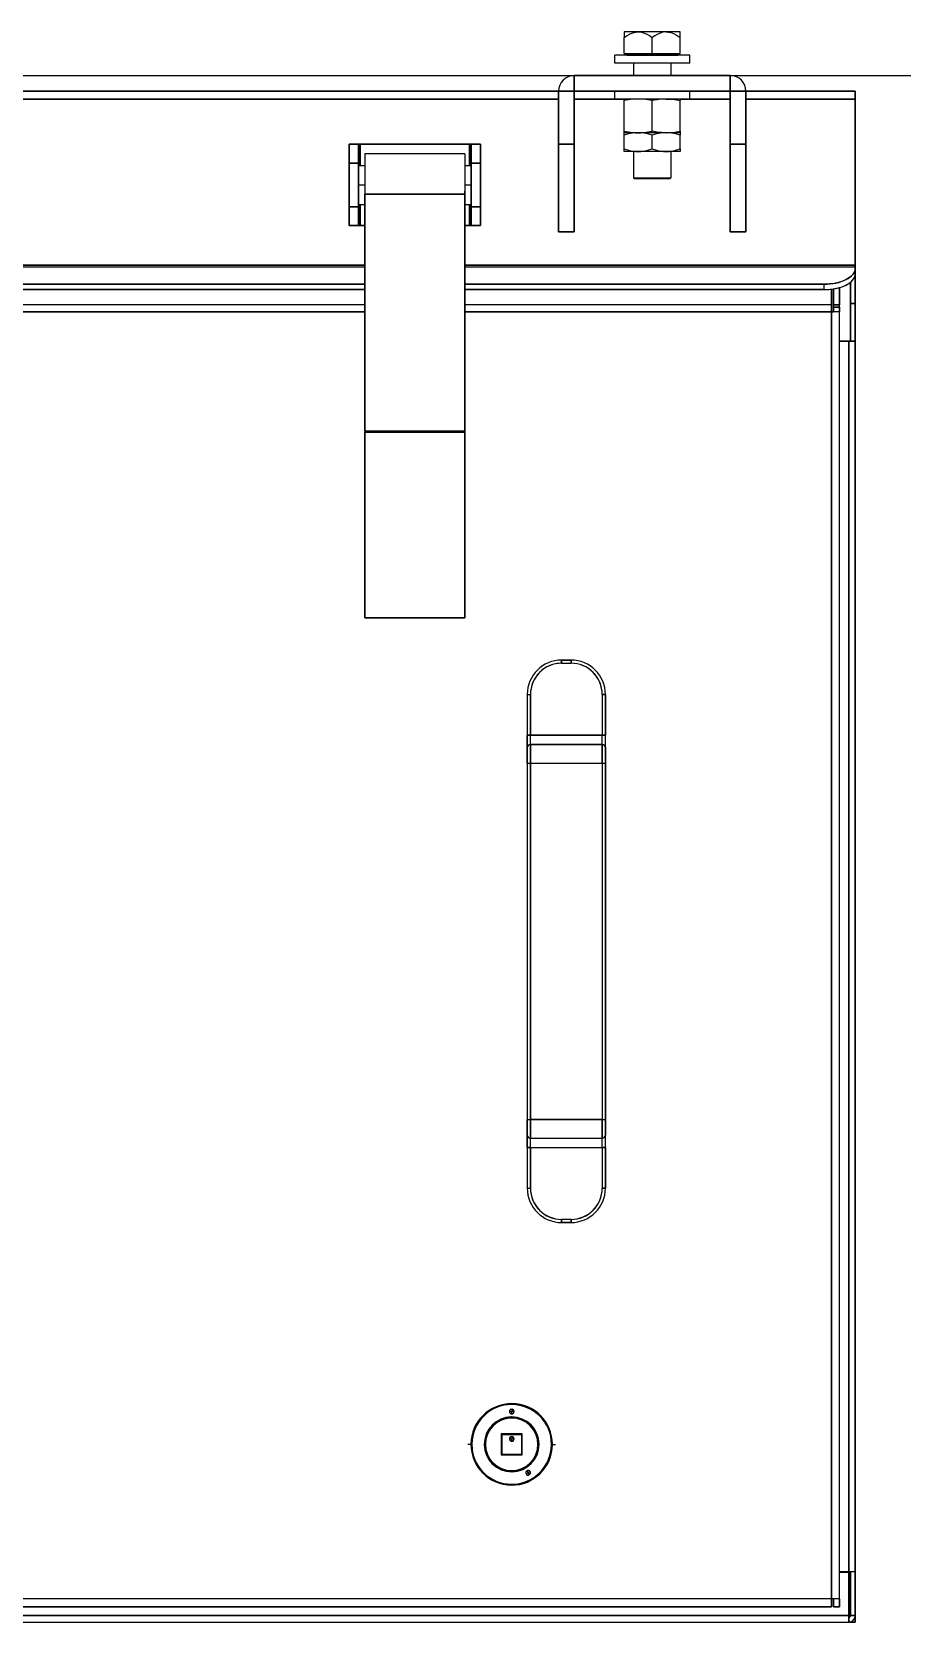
# Model space of a CAD drawing. Extents: x 39751 to 116307, y -36149 to -14965.
# Drawn here: x 52413 to 52692, y -20895 to -20386 of the extents above; entities that cross this region are included whole.
import ezdxf

# ---------------------------------------------------------------- set-up
doc = ezdxf.new("R2010")
doc.units = 0
doc.header["$LTSCALE"] = 1500
doc.layers.add('confine1', color=3, linetype='Continuous')

# ---------------------------------------------------------------- blocks, each defined once
blk = doc.blocks.new('A$C24CB74E6')
at = {"color": 7, "ltscale": 8.2401e-05}
for p, q in [((458.51, 509), (458.5, 508.99)), ((476.49, 509), (476.5, 508.99))]:
    blk.add_line(p, q, dxfattribs=at)
at = {"color": 7, "ltscale": 0.066499}
blk.add_line((471.81, 509), (458.51, 509), dxfattribs=at)
at = {"color": 7, "ltscale": 0.023404}
blk.add_line((476.49, 509), (471.81, 509), dxfattribs=at)
at = {"color": 7, "ltscale": 0.009184}
for p, q in [((458.5, 508.99), (458.5, 507.15)), ((476.5, 507.15), (476.5, 508.99))]:
    blk.add_line(p, q, dxfattribs=at)
at = {"color": 7, "ltscale": 0.025249}
for p, q in [((458.5, 502.1), (458.5, 507.15)), ((467.5, 502.1), (467.5, 507.15)), ((476.5, 502.1), (476.5, 507.15))]:
    blk.add_line(p, q, dxfattribs=at)
at = {"color": 7, "ltscale": 0.06}
for p, q in [((467.5, 501.5), (455.5, 501.5)), ((467.5, 499), (455.5, 499)), ((479.5, 501.5), (467.5, 501.5)), ((479.5, 499), (467.5, 499)), ((467.5, 487.5), (455.5, 487.5)), ((479.5, 487.5), (467.5, 487.5))]:
    blk.add_line(p, q, dxfattribs=at)
at = {"color": 7, "ltscale": 0.0125}
for p, q in [((455.5, 499), (455.5, 501.5)), ((479.5, 499), (479.5, 501.5)), ((455.5, 487.5), (455.5, 490)), ((479.5, 487.5), (479.5, 490))]:
    blk.add_line(p, q, dxfattribs=at)
at = {"color": 7, "ltscale": 0.045}
for p, q in [((458.5, 502.1), (467.5, 502.1)), ((467.5, 502.1), (476.5, 502.1)), ((472, 476.7), (463, 476.7)), ((472, 470.7), (463, 470.7))]:
    blk.add_line(p, q, dxfattribs=at)
at = {"color": 7, "ltscale": 0.004245}
for p, q in [((459.37, 501.5), (458.76, 502.1)), ((475.63, 501.5), (476.24, 502.1))]:
    blk.add_line(p, q, dxfattribs=at)
at = {"color": 7, "ltscale": 0.021172}
blk.add_line((459.37, 501.5), (463.6, 501.5), dxfattribs=at)
at = {"color": 7, "ltscale": 0.02}
for p, q in [((461.5, 499), (461.5, 495)), ((473.5, 499), (473.5, 495)), ((427.5, 279.92), (427.5, 283.92)), ((427.5, 283.92), (427.5, 279.92)), ((452.5, 279.92), (452.5, 283.92)), ((452.5, 279.92), (452.5, 283.92)), ((427.5, 278.92), (427.5, 274.92)), ((452.5, 278.92), (452.5, 274.92)), ((452.5, 160.92), (452.5, 156.92)), ((427.5, 151.92), (427.5, 155.92)), ((427.5, 155.92), (427.5, 151.92)), ((452.5, 151.92), (452.5, 155.92)), ((452.5, 151.92), (452.5, 155.92))]:
    blk.add_line(p, q, dxfattribs=at)
at = {"color": 7, "ltscale": 0.060176}
blk.add_line((463.6, 501.5), (475.63, 501.5), dxfattribs=at)
at = {"color": 7, "ltscale": 0.025}
for p, q in [((442.5, 495), (442.5, 490)), ((442.5, 490), (442.5, 495)), ((492.5, 495), (492.5, 490)), ((492.5, 490), (492.5, 495)), ((437.5, 490), (442.5, 490)), ((442.5, 490), (437.5, 490)), ((497.5, 490), (492.5, 490)), ((492.5, 490), (497.5, 490)), ((437.5, 473), (442.5, 473)), ((442.5, 473), (437.5, 473)), ((497.5, 473), (492.5, 473)), ((492.5, 473), (497.5, 473)), ((437.5, 445), (442.5, 445)), ((442.5, 445), (437.5, 445)), ((492.5, 445), (497.5, 445)), ((497.5, 445), (492.5, 445)), ((452.5, 278.92), (452.5, 283.92)), ((427.5, 279.92), (427.5, 274.92)), ((427.5, 274.92), (427.5, 279.92)), ((452.5, 279.92), (452.5, 274.92)), ((452.5, 274.92), (452.5, 279.92)), ((427.5, 160.92), (427.5, 155.92)), ((427.5, 155.92), (427.5, 160.92)), ((452.5, 160.92), (452.5, 155.92)), ((452.5, 155.92), (452.5, 160.92)), ((452.5, 151.92), (452.5, 156.92))]:
    blk.add_line(p, q, dxfattribs=at)
at = {"color": 7, "ltscale": 0.25}
for p, q in [((442.5, 495), (492.5, 495)), ((492.5, 495), (442.5, 495)), ((492.5, 490), (442.5, 490)), ((442.5, 490), (492.5, 490))]:
    blk.add_line(p, q, dxfattribs=at)
at = {"color": 7, "ltscale": 0.095}
for p, q in [((461.5, 495), (442.5, 495)), ((461.5, 495), (442.5, 495)), ((442.5, 495), (461.5, 495)), ((492.5, 495), (473.5, 495)), ((492.5, 495), (473.5, 495)), ((473.5, 495), (492.5, 495))]:
    blk.add_line(p, q, dxfattribs=at)
at = {"color": 7, "ltscale": 0.07}
for p, q in [((460.5, 495), (474.5, 495)), ((370.5, 467), (370.5, 453)), ((370.5, 453), (370.5, 467)), ((373.5, 453), (373.5, 467)), ((373.5, 467), (373.5, 453)), ((409.5, 453), (409.5, 467)), ((409.5, 467), (409.5, 453)), ((412.5, 467), (412.5, 453)), ((412.5, 453), (412.5, 467)), ((531, 16.1), (531, 2.1)), ((531, 2.1), (531, 16.1)), ((532.5, 16.1), (532.5, 2.1)), ((532.5, 2.1), (532.5, 16.1))]:
    blk.add_line(p, q, dxfattribs=at)
at = {"color": 7, "ltscale": 0.005}
for p, q in [((461.5, 495), (460.5, 495)), ((461.5, 495), (460.5, 495)), ((461.5, 495), (460.5, 495)), ((474.5, 495), (473.5, 495)), ((474.5, 495), (473.5, 495)), ((474.5, 495), (473.5, 495)), ((438.5, 306.92), (438.5, 307.92)), ((438.5, 307.92), (438.5, 306.92)), ((441.5, 307.92), (441.5, 306.92)), ((441.5, 306.92), (441.5, 307.92)), ((427.5, 296.92), (428.5, 296.92)), ((427.5, 296.92), (428.5, 296.92)), ((451.5, 296.92), (452.5, 296.92)), ((452.5, 296.92), (451.5, 296.92)), ((427.5, 283.92), (428.5, 283.92)), ((428.5, 283.92), (427.5, 283.92)), ((452.5, 283.92), (451.5, 283.92)), ((451.5, 283.92), (452.5, 283.92)), ((427.5, 274.92), (428.5, 274.92)), ((427.5, 274.92), (428.5, 274.92)), ((451.5, 274.92), (452.5, 274.92)), ((451.5, 274.92), (452.5, 274.92)), ((427.5, 160.92), (428.5, 160.92)), ((427.5, 160.92), (428.5, 160.92)), ((451.5, 160.92), (452.5, 160.92)), ((451.5, 160.92), (452.5, 160.92)), ((428.5, 151.92), (427.5, 151.92)), ((427.5, 151.92), (428.5, 151.92)), ((451.5, 151.92), (452.5, 151.92)), ((452.5, 151.92), (451.5, 151.92)), ((427.5, 138.92), (428.5, 138.92)), ((427.5, 138.92), (428.5, 138.92)), ((452.5, 138.92), (451.5, 138.92)), ((451.5, 138.92), (452.5, 138.92)), ((438.5, 127.92), (438.5, 128.92)), ((438.5, 128.92), (438.5, 127.92)), ((441.5, 128.92), (441.5, 127.92)), ((441.5, 127.92), (441.5, 128.92))]:
    blk.add_line(p, q, dxfattribs=at)
at = {"color": 7}
for p, q in [((127.5, 490), (437.5, 490)), ((437.5, 490), (127.5, 490)), ((437.5, 490), (127.5, 490)), ((437.5, 487.4), (127.5, 487.4)), ((127.5, 487.4), (437.5, 487.4)), ((532.5, 487.4), (532.5, 0)), ((532.5, 0), (532.5, 487.4)), ((532.5, 485.9), (532.5, 12.1)), ((375.5, 434.35), (189.5, 434.35)), ((189.5, 434.35), (375.5, 434.35)), ((189.5, 433.83), (375.5, 433.83)), ((189.5, 433.83), (375.5, 433.83)), ((532.5, 434.35), (407.5, 434.35)), ((407.5, 434.35), (532.5, 434.35)), ((407.5, 433.83), (532.5, 433.83)), ((407.5, 433.83), (532.5, 433.83)), ((189.5, 428.23), (375.5, 428.23)), ((375.5, 428.23), (189.5, 428.23)), ((407.5, 428.23), (522.5, 428.23)), ((522.5, 428.23), (407.5, 428.23)), ((375.5, 426.49), (189.5, 426.49)), ((189.5, 426.49), (375.5, 426.49)), ((522.5, 426.49), (407.5, 426.49)), ((407.5, 426.49), (522.5, 426.49)), ((375.5, 421.67), (189.5, 421.67)), ((375.5, 421.67), (189.5, 421.67)), ((189.5, 419.42), (375.5, 419.42)), ((375.5, 419.42), (189.5, 419.42)), ((524.9, 421.67), (407.5, 421.67)), ((524.9, 421.67), (407.5, 421.67)), ((407.5, 419.42), (524.9, 419.42)), ((524.9, 419.42), (407.5, 419.42)), ((524.9, 419.42), (524.9, 7.52)), ((524.9, 7.52), (524.9, 419.42)), ((527.5, 4.92), (527.5, 420.92)), ((527.5, 7.52), (527.5, 419.42)), ((527.5, 7.52), (527.5, 419.42)), ((530.4, 410), (530.4, 16.1)), ((530.4, 16.1), (530.4, 410)), ((532.5, 16.1), (532.5, 410)), ((532.5, 16.1), (532.5, 410)), ((427.5, 274.92), (427.5, 160.92)), ((427.5, 274.92), (427.5, 160.92)), ((428.5, 160.92), (428.5, 274.92)), ((428.5, 274.92), (428.5, 160.92)), ((451.5, 274.92), (451.5, 160.92)), ((451.5, 274.92), (451.5, 160.92)), ((452.5, 274.92), (452.5, 160.92)), ((452.5, 160.92), (452.5, 274.92)), ((452.5, 160.92), (452.5, 274.92)), ((524.9, 7.52), (40.1, 7.52)), ((524.9, 7.52), (40.1, 7.52)), ((34.6, 2.1), (530.4, 2.1)), ((530.4, 2.1), (34.6, 2.1)), ((34.6, 0), (530.4, 0)), ((34.6, 0), (530.4, 0)), ((40.1, 4.92), (524.9, 4.92)), ((524.9, 4.92), (40.1, 4.92))]:
    blk.add_line(p, q, dxfattribs=at)
at = {"color": 7, "ltscale": 0.085}
for p, q in [((437.5, 490), (437.5, 473)), ((437.5, 473), (437.5, 490)), ((442.5, 473), (442.5, 490)), ((442.5, 490), (442.5, 473)), ((492.5, 473), (492.5, 490)), ((492.5, 490), (492.5, 473)), ((497.5, 490), (497.5, 473)), ((497.5, 473), (497.5, 490))]:
    blk.add_line(p, q, dxfattribs=at)
at = {"color": 7, "ltscale": 0.225}
for p, q in [((442.5, 445), (442.5, 490)), ((497.5, 445), (497.5, 490))]:
    blk.add_line(p, q, dxfattribs=at)
at = {"color": 7, "ltscale": 0.175}
for p, q in [((497.5, 490), (532.5, 490)), ((532.5, 490), (497.5, 490)), ((532.5, 490), (497.5, 490)), ((532.5, 487.4), (497.5, 487.4)), ((497.5, 487.4), (532.5, 487.4)), ((409, 473), (374, 473)), ((374, 473), (409, 473)), ((409, 473), (374, 473))]:
    blk.add_line(p, q, dxfattribs=at)
at = {"color": 7, "ltscale": 0.013}
for p, q in [((532.5, 487.4), (532.5, 490)), ((532.5, 487.4), (532.5, 490)), ((532.5, 490), (532.5, 487.4)), ((407.5, 413.85), (407.5, 416.45)), ((524.9, 7.52), (524.9, 4.92)), ((524.9, 4.92), (524.9, 7.52)), ((525.5, 4.92), (525.5, 7.52)), ((525.5, 7.52), (525.5, 4.92)), ((527.5, 7.52), (527.5, 4.92)), ((527.5, 4.92), (527.5, 7.52))]:
    blk.add_line(p, q, dxfattribs=at)
at = {"color": 7, "ltscale": 0.01}
for p, q in [((532.5, 488), (532.5, 490)), ((373.5, 466.25), (375.5, 466.25)), ((407.5, 466.25), (409.5, 466.25)), ((373.5, 460), (375.5, 460)), ((373.5, 460), (375.5, 460)), ((407.5, 460), (409.5, 460)), ((407.5, 460), (409.5, 460)), ((373.5, 453.75), (375.5, 453.75)), ((407.5, 453.75), (409.5, 453.75)), ((525.5, 421.67), (527.5, 421.67)), ((527.5, 421.67), (525.5, 421.67)), ((525.5, 420.92), (527.5, 420.92)), ((527.5, 420.92), (525.5, 420.92)), ((525.5, 420.92), (527.5, 420.92)), ((525.5, 420.92), (527.5, 420.92)), ((527.5, 419.42), (525.5, 419.42)), ((407.5, 414.45), (407.5, 416.45)), ((407.5, 414.45), (407.5, 416.45)), ((407.5, 416.45), (407.5, 414.45)), ((524.9, 4.92), (524.9, 6.92)), ((524.9, 4.92), (524.9, 6.92)), ((527.5, 4.92), (525.5, 4.92)), ((525.5, 4.92), (527.5, 4.92))]:
    blk.add_line(p, q, dxfattribs=at)
at = {"color": 7, "ltscale": 0.08}
for p, q in [((458.5, 487.4), (442.5, 487.4)), ((442.5, 487.4), (458.5, 487.4)), ((492.5, 487.4), (476.5, 487.4)), ((476.5, 487.4), (492.5, 487.4))]:
    blk.add_line(p, q, dxfattribs=at)
at = {"color": 7, "ltscale": 0.002534}
for p, q in [((458.5, 486.99), (458.5, 487.5)), ((476.5, 487.5), (476.5, 486.99)), ((458.5, 476.7), (458.5, 477.21)), ((476.5, 477.21), (476.5, 476.7))]:
    blk.add_line(p, q, dxfattribs=at)
at = {"color": 7, "ltscale": 0.048933}
for p, q in [((458.5, 477.21), (458.5, 486.99)), ((467.5, 477.21), (467.5, 486.99)), ((476.5, 477.21), (476.5, 486.99))]:
    blk.add_line(p, q, dxfattribs=at)
at = {"color": 7, "ltscale": 0.000869}
blk.add_line((471.82, 487.5), (471.99, 487.5), dxfattribs=at)
at = {"color": 7, "ltscale": 0.003}
for p, q in [((532.5, 487.4), (532.5, 488)), ((532.5, 488), (532.5, 487.4)), ((407.5, 413.85), (407.5, 414.45)), ((407.5, 413.85), (407.5, 414.45)), ((524.9, 7.52), (524.9, 6.92)), ((530.4, 1.5), (530.4, 2.1)), ((530.4, 1.5), (530.4, 2.1)), ((530.4, 1.5), (530.4, 2.1))]:
    blk.add_line(p, q, dxfattribs=at)
at = {"color": 7, "ltscale": 0.265268}
for p, q in [((532.5, 434.35), (532.5, 487.4)), ((532.5, 487.4), (532.5, 434.35)), ((532.5, 434.35), (532.5, 487.4))]:
    blk.add_line(p, q, dxfattribs=at)
at = {"color": 7, "ltscale": 0.319499}
blk.add_line((532.5, 485.9), (532.5, 422), dxfattribs=at)
at = {"color": 7, "ltscale": 0.260365}
blk.add_line((532.5, 433.83), (532.5, 485.9), dxfattribs=at)
at = {"color": 7, "ltscale": 0.0225}
for p, q in [((463, 476.7), (458.5, 476.7)), ((476.5, 476.7), (472, 476.7)), ((476.5, 476.7), (472, 476.7)), ((476.5, 470.7), (472, 470.7))]:
    blk.add_line(p, q, dxfattribs=at)
at = {"color": 7, "ltscale": 0.005508}
for p, q in [((459.6, 476.7), (458.5, 476.7)), ((459.6, 470.7), (458.5, 470.7))]:
    blk.add_line(p, q, dxfattribs=at)
at = {"color": 7, "ltscale": 0.003624}
for p, q in [((458.5, 475.98), (458.5, 476.7)), ((458.5, 470.7), (458.5, 471.42))]:
    blk.add_line(p, q, dxfattribs=at)
at = {"color": 7, "ltscale": 0.000395203}
for p, q in [((458.5, 475.98), (458.5, 475.9)), ((458.5, 471.42), (458.5, 471.5))]:
    blk.add_line(p, q, dxfattribs=at)
at = {"color": 7, "ltscale": 0.021961}
for p, q in [((458.5, 471.5), (458.5, 475.9)), ((467.5, 471.5), (467.5, 475.9)), ((476.5, 471.5), (476.5, 475.9))]:
    blk.add_line(p, q, dxfattribs=at)
at = {"color": 7, "ltscale": 0.016992}
for p, q in [((463, 476.7), (459.6, 476.7)), ((463, 470.7), (459.6, 470.7))]:
    blk.add_line(p, q, dxfattribs=at)
at = {"color": 7, "ltscale": 0.044072}
blk.add_line((471.81, 476.7), (463, 476.7), dxfattribs=at)
at = {"color": 7, "ltscale": 0.000927734}
blk.add_line((472, 476.7), (471.81, 476.7), dxfattribs=at)
at = {"color": 7, "ltscale": 0.000917816}
blk.add_line((471.82, 476.7), (472, 476.7), dxfattribs=at)
at = {"color": 7, "ltscale": 0.004019}
for p, q in [((476.5, 476.7), (476.5, 475.9)), ((476.5, 471.5), (476.5, 470.7))]:
    blk.add_line(p, q, dxfattribs=at)
at = {"color": 7, "ltscale": 0.0175}
for p, q in [((370.5, 473), (374, 473)), ((412.5, 473), (409, 473)), ((527.5, 410), (531, 410))]:
    blk.add_line(p, q, dxfattribs=at)
at = {"color": 7, "ltscale": 0.03}
for p, q in [((370.5, 473), (370.5, 467)), ((370.5, 467), (370.5, 473)), ((373.5, 467), (373.5, 473)), ((373.5, 473), (373.5, 467)), ((409.5, 473), (409.5, 467)), ((409.5, 467), (409.5, 473)), ((412.5, 473), (412.5, 467)), ((412.5, 467), (412.5, 473)), ((370.5, 453), (370.5, 447)), ((370.5, 447), (370.5, 453)), ((373.5, 447), (373.5, 453)), ((373.5, 453), (373.5, 447)), ((409.5, 447), (409.5, 453)), ((409.5, 453), (409.5, 447)), ((412.5, 453), (412.5, 447)), ((412.5, 447), (412.5, 453)), ((428.5, 274.92), (428.5, 280.92)), ((428.5, 280.92), (428.5, 274.92)), ((451.5, 274.92), (451.5, 280.92)), ((451.5, 280.92), (451.5, 274.92)), ((428.5, 154.92), (428.5, 160.92)), ((428.5, 160.92), (428.5, 154.92)), ((451.5, 154.92), (451.5, 160.92)), ((451.5, 160.92), (451.5, 154.92))]:
    blk.add_line(p, q, dxfattribs=at)
at = {"color": 7, "ltscale": 0.015}
for p, q in [((373.5, 473), (370.5, 473)), ((373.5, 473), (370.5, 473)), ((370.5, 473), (373.5, 473)), ((412.5, 473), (409.5, 473)), ((412.5, 473), (409.5, 473)), ((409.5, 473), (412.5, 473)), ((373.5, 467), (370.5, 467)), ((370.5, 467), (373.5, 467)), ((409.5, 467), (412.5, 467)), ((412.5, 467), (409.5, 467)), ((373.5, 453), (370.5, 453)), ((370.5, 453), (373.5, 453)), ((409.5, 453), (412.5, 453)), ((412.5, 453), (409.5, 453)), ((373.5, 447), (370.5, 447)), ((370.5, 447), (373.5, 447)), ((409.5, 447), (412.5, 447)), ((412.5, 447), (409.5, 447)), ((438.5, 307.92), (441.5, 307.92)), ((441.5, 307.92), (438.5, 307.92)), ((441.5, 307.92), (438.5, 307.92)), ((438.5, 306.92), (441.5, 306.92)), ((438.5, 306.92), (441.5, 306.92)), ((451.5, 274.92), (451.5, 277.92)), ((451.5, 277.92), (451.5, 274.92)), ((428.5, 151.92), (428.5, 154.92)), ((428.5, 151.92), (428.5, 154.92)), ((451.5, 151.92), (451.5, 154.92)), ((451.5, 151.92), (451.5, 154.92)), ((441.5, 128.92), (438.5, 128.92)), ((441.5, 128.92), (438.5, 128.92)), ((441.5, 127.92), (438.5, 127.92)), ((438.5, 127.92), (441.5, 127.92))]:
    blk.add_line(p, q, dxfattribs=at)
at = {"color": 7, "ltscale": 0.03375}
for p, q in [((373.5, 473), (373.5, 466.25)), ((374, 466.25), (374, 473)), ((374, 473), (374, 466.25)), ((409, 473), (409, 466.25)), ((409, 466.25), (409, 473))]:
    blk.add_line(p, q, dxfattribs=at)
at = {"color": 7, "ltscale": 0.0025}
for p, q in [((373.5, 473), (374, 473)), ((374, 473), (373.5, 473)), ((409.5, 473), (409, 473)), ((409.5, 473), (409, 473)), ((373.5, 447), (374, 447)), ((373.5, 447), (374, 447)), ((409.5, 447), (409, 447)), ((409, 447), (409.5, 447))]:
    blk.add_line(p, q, dxfattribs=at)
at = {"color": 7, "ltscale": 0.064619}
for p, q in [((375.5, 470), (375.5, 457.08)), ((375.5, 470), (375.5, 457.08)), ((407.5, 470), (407.5, 457.08)), ((407.5, 470), (407.5, 457.08))]:
    blk.add_line(p, q, dxfattribs=at)
at = {"color": 7, "ltscale": 0.16}
for p, q in [((407.5, 470), (375.5, 470)), ((407.5, 457.08), (375.5, 457.08)), ((375.5, 457.08), (407.5, 457.08)), ((407.5, 381.14), (375.5, 381.14)), ((407.5, 381.14), (375.5, 381.14)), ((407.5, 380.85), (375.5, 380.85)), ((375.5, 380.85), (407.5, 380.85)), ((375.5, 321.45), (407.5, 321.45)), ((407.5, 321.45), (375.5, 321.45))]:
    blk.add_line(p, q, dxfattribs=at)
at = {"color": 7, "ltscale": 0.13}
blk.add_line((412.5, 447), (412.5, 473), dxfattribs=at)
at = {"color": 7, "ltscale": 0.14}
for p, q in [((437.5, 473), (437.5, 445)), ((437.5, 445), (437.5, 473)), ((442.5, 445), (442.5, 473)), ((442.5, 473), (442.5, 445)), ((492.5, 445), (492.5, 473)), ((492.5, 473), (492.5, 445)), ((497.5, 445), (497.5, 473)), ((497.5, 473), (497.5, 445))]:
    blk.add_line(p, q, dxfattribs=at)
at = {"color": 7, "ltscale": 0.041925}
for p, q in [((461.5, 470.7), (461.5, 462.32)), ((473.5, 470.7), (473.5, 462.32))]:
    blk.add_line(p, q, dxfattribs=at)
at = {"color": 7, "ltscale": 0.003973}
blk.add_line((373.5, 466.5), (373.5, 465.7), dxfattribs=at)
at = {"color": 7, "ltscale": 0.061021}
for p, q in [((373.5, 453.5), (373.5, 465.7)), ((412.5, 453.5), (412.5, 465.7))]:
    blk.add_line(p, q, dxfattribs=at)
at = {"color": 7, "ltscale": 0.045233}
blk.add_line((407.5, 467), (407.5, 457.95), dxfattribs=at)
at = {"color": 7, "ltscale": 0.045232}
blk.add_line((407.5, 467), (407.5, 457.95), dxfattribs=at)
at = {"color": 7, "ltscale": 0.061017}
blk.add_line((412.5, 454.3), (412.5, 466.5), dxfattribs=at)
at = {"color": 7, "ltscale": 0.015615}
blk.add_line((461.5, 462.32), (464.62, 462.32), dxfattribs=at)
at = {"color": 7, "ltscale": 0.00152}
for p, q in [((461.71, 462.1), (461.5, 462.32)), ((473.29, 462.1), (473.5, 462.32))]:
    blk.add_line(p, q, dxfattribs=at)
at = {"color": 7, "ltscale": 0.015059}
blk.add_line((461.71, 462.1), (464.73, 462.1), dxfattribs=at)
at = {"color": 7, "ltscale": 0.044385}
blk.add_line((464.62, 462.32), (473.5, 462.32), dxfattribs=at)
at = {"color": 7, "ltscale": 0.042793}
blk.add_line((464.73, 462.1), (473.29, 462.1), dxfattribs=at)
at = {"color": 7, "ltscale": 0.033749}
for p, q in [((373.5, 453.75), (373.5, 447)), ((374, 447), (374, 453.75)), ((374, 453.75), (374, 447)), ((409, 453.75), (409, 447)), ((409, 447), (409, 453.75))]:
    blk.add_line(p, q, dxfattribs=at)
at = {"color": 7, "ltscale": 0.379663}
for p, q in [((375.5, 457.08), (375.5, 381.14)), ((375.5, 381.14), (375.5, 457.08)), ((407.5, 457.08), (407.5, 381.14)), ((407.5, 381.14), (407.5, 457.08))]:
    blk.add_line(p, q, dxfattribs=at)
at = {"color": 7, "ltscale": 0.379664}
blk.add_line((407.5, 382.02), (407.5, 457.95), dxfattribs=at)
at = {"color": 7, "ltscale": 0.004386}
blk.add_line((407.5, 457.08), (407.5, 457.95), dxfattribs=at)
at = {"color": 7, "ltscale": 0.0075}
for p, q in [((375.5, 447), (374, 447)), ((374, 447), (375.5, 447)), ((409, 447), (407.5, 447)), ((407.5, 447), (409, 447)), ((531, 422), (532.5, 422)), ((532.5, 422), (531, 422)), ((531, 410), (532.5, 410)), ((532.5, 410), (531, 410)), ((530.4, 0), (530.4, 1.5)), ((531, 2.1), (532.5, 2.1)), ((532.5, 2.1), (531, 2.1))]:
    blk.add_line(p, q, dxfattribs=at)
at = {"color": 7, "ltscale": 0.002598}
for p, q in [((532.5, 433.83), (532.5, 434.35)), ((532.5, 433.83), (532.5, 434.35)), ((524.9, 419.94), (524.9, 419.42))]:
    blk.add_line(p, q, dxfattribs=at)
at = {"color": 7, "ltscale": 0.011259}
blk.add_line((532.5, 432.09), (532.5, 434.35), dxfattribs=at)
at = {"color": 7, "ltscale": 0.008661}
for p, q in [((532.5, 432.09), (532.5, 433.83)), ((532.5, 433.23), (532.5, 431.49))]:
    blk.add_line(p, q, dxfattribs=at)
at = {"color": 7, "ltscale": 0.003002}
for p, q in [((532.5, 433.23), (532.5, 433.83)), ((532.5, 433.83), (532.5, 433.23))]:
    blk.add_line(p, q, dxfattribs=at)
at = {"color": 7, "ltscale": 0.00866}
for p, q in [((532.5, 431.49), (532.5, 433.23)), ((532.5, 433.23), (532.5, 431.49)), ((522.5, 428.23), (522.5, 426.49)), ((522.5, 428.23), (522.5, 426.49)), ((524.9, 419.94), (524.9, 421.67))]:
    blk.add_line(p, q, dxfattribs=at)
at = {"color": 7, "ltscale": 0.034302}
blk.add_line((531, 428.86), (531, 422), dxfattribs=at)
at = {"color": 7, "ltscale": 0.034296}
blk.add_line((531, 422), (531, 428.86), dxfattribs=at)
at = {"color": 7, "ltscale": 0.003001}
blk.add_line((532.5, 431.49), (532.5, 432.09), dxfattribs=at)
at = {"color": 7, "ltscale": 0.047472}
blk.add_line((532.5, 422), (532.5, 431.49), dxfattribs=at)
at = {"color": 7, "ltscale": 0.024841}
blk.add_line((524.9, 426.64), (524.9, 421.67), dxfattribs=at)
at = {"color": 7, "ltscale": 0.033496}
blk.add_line((524.9, 419.94), (524.9, 426.64), dxfattribs=at)
at = {"color": 7, "ltscale": 0.024836}
blk.add_line((524.9, 421.67), (524.9, 426.64), dxfattribs=at)
at = {"color": 7, "ltscale": 0.025295}
for p, q in [((525.5, 426.72), (525.5, 421.67)), ((525.5, 421.67), (525.5, 426.72))]:
    blk.add_line(p, q, dxfattribs=at)
at = {"color": 7, "ltscale": 0.027494}
blk.add_line((527.5, 421.67), (527.5, 427.16), dxfattribs=at)
at = {"color": 7, "ltscale": 0.027493}
blk.add_line((527.5, 427.16), (527.5, 421.67), dxfattribs=at)
at = {"color": 7, "ltscale": 0.031209}
blk.add_line((527.5, 420.92), (527.5, 427.16), dxfattribs=at)
at = {"color": 7, "ltscale": 0.011258}
for p, q in [((524.9, 419.42), (524.9, 421.67)), ((524.9, 421.67), (524.9, 419.42))]:
    blk.add_line(p, q, dxfattribs=at)
at = {"color": 7, "ltscale": 0.002998}
for p, q in [((524.9, 419.42), (525.5, 419.42)), ((525.5, 419.42), (524.9, 419.42)), ((525.5, 419.42), (524.9, 419.42)), ((530.4, 12.1), (531, 12.1)), ((530.4, 12.1), (531, 12.1))]:
    blk.add_line(p, q, dxfattribs=at)
at = {"color": 7, "ltscale": 0.012998}
for p, q in [((527.5, 419.42), (524.9, 419.42)), ((527.5, 419.42), (524.9, 419.42)), ((527.5, 7.52), (524.9, 7.52)), ((527.5, 7.52), (524.9, 7.52))]:
    blk.add_line(p, q, dxfattribs=at)
at = {"color": 7, "ltscale": 0.003715}
for p, q in [((525.5, 420.92), (525.5, 421.67)), ((525.5, 420.92), (525.5, 421.67)), ((527.5, 420.92), (527.5, 421.67)), ((527.5, 420.92), (527.5, 421.67))]:
    blk.add_line(p, q, dxfattribs=at)
at = {"color": 7, "ltscale": 0.007506}
for p, q in [((525.5, 419.42), (525.5, 420.92)), ((525.5, 420.92), (525.5, 419.42)), ((527.5, 419.42), (527.5, 420.92)), ((527.5, 420.92), (527.5, 419.42))]:
    blk.add_line(p, q, dxfattribs=at)
at = {"color": 7, "ltscale": 0.060001}
for p, q in [((531, 422), (531, 410)), ((531, 410), (531, 422)), ((532.5, 422), (532.5, 410)), ((532.5, 410), (532.5, 422)), ((532.5, 410), (532.5, 422)), ((532.5, 410), (532.5, 422)), ((532.5, 422), (532.5, 410))]:
    blk.add_line(p, q, dxfattribs=at)
at = {"color": 7, "ltscale": 0.047}
for p, q in [((407.5, 404.45), (407.5, 413.85)), ((407.5, 404.45), (407.5, 413.85)), ((407.5, 413.85), (407.5, 404.45))]:
    blk.add_line(p, q, dxfattribs=at)
at = {"color": 7, "ltscale": 0.014502}
for p, q in [((530.4, 410), (527.5, 410)), ((527.5, 410), (530.4, 410)), ((527.5, 16.1), (530.4, 16.1)), ((530.4, 16.1), (527.5, 16.1)), ((527.5, 16), (530.4, 16)), ((530.4, 16), (527.5, 16)), ((530.4, 16), (527.5, 16))]:
    blk.add_line(p, q, dxfattribs=at)
at = {"color": 7, "ltscale": 0.00049324}
for p, q in [((530.5, 410), (530.4, 410)), ((532.5, 16.1), (532.4, 16.1))]:
    blk.add_line(p, q, dxfattribs=at)
at = {"color": 7, "ltscale": 0.000400543}
blk.add_line((530.48, 410), (530.4, 410), dxfattribs=at)
at = {"color": 7, "ltscale": 0.00251}
blk.add_line((531, 410), (530.5, 410), dxfattribs=at)
at = {"color": 7, "ltscale": 0.005847}
blk.add_line((407.5, 382.02), (407.5, 380.85), dxfattribs=at)
at = {"color": 7, "ltscale": 0.004385}
blk.add_line((407.5, 381.14), (407.5, 382.02), dxfattribs=at)
at = {"color": 7, "ltscale": 0.001462}
for p, q in [((375.5, 381.14), (375.5, 380.85)), ((375.5, 381.14), (375.5, 380.85)), ((407.5, 381.14), (407.5, 380.85)), ((407.5, 380.85), (407.5, 381.14))]:
    blk.add_line(p, q, dxfattribs=at)
at = {"color": 7, "ltscale": 0.297012}
for p, q in [((375.5, 321.45), (375.5, 380.85)), ((375.5, 380.85), (375.5, 321.45)), ((407.5, 321.45), (407.5, 380.85)), ((407.5, 321.45), (407.5, 380.85)), ((407.5, 380.85), (407.5, 321.45))]:
    blk.add_line(p, q, dxfattribs=at)
at = {"color": 7, "ltscale": 0.065}
for p, q in [((427.5, 296.92), (427.5, 283.92)), ((427.5, 296.92), (427.5, 283.92)), ((428.5, 283.92), (428.5, 296.92)), ((428.5, 296.92), (428.5, 283.92)), ((451.5, 296.92), (451.5, 283.92)), ((451.5, 296.92), (451.5, 283.92)), ((452.5, 296.92), (452.5, 283.92)), ((452.5, 283.92), (452.5, 296.92)), ((452.5, 283.92), (452.5, 296.92)), ((427.5, 151.92), (427.5, 138.92)), ((427.5, 151.92), (427.5, 138.92)), ((428.5, 138.92), (428.5, 151.92)), ((428.5, 151.92), (428.5, 138.92)), ((451.5, 151.92), (451.5, 138.92)), ((451.5, 151.92), (451.5, 138.92)), ((452.5, 151.92), (452.5, 138.92)), ((452.5, 138.92), (452.5, 151.92)), ((452.5, 138.92), (452.5, 151.92))]:
    blk.add_line(p, q, dxfattribs=at)
at = {"color": 7, "ltscale": 0.115}
for p, q in [((451.5, 283.92), (428.5, 283.92)), ((428.5, 283.92), (451.5, 283.92)), ((428.5, 280.92), (451.5, 280.92)), ((451.5, 280.92), (428.5, 280.92)), ((428.5, 280.92), (451.5, 280.92)), ((428.5, 274.92), (451.5, 274.92)), ((428.5, 274.92), (451.5, 274.92)), ((428.5, 160.92), (451.5, 160.92)), ((451.5, 160.92), (428.5, 160.92)), ((428.5, 154.92), (451.5, 154.92)), ((428.5, 154.92), (451.5, 154.92)), ((428.5, 151.92), (451.5, 151.92)), ((428.5, 151.92), (451.5, 151.92))]:
    blk.add_line(p, q, dxfattribs=at)
at = {"color": 7, "ltscale": 0.014999}
for p, q in [((428.5, 280.92), (428.5, 283.92)), ((428.5, 280.92), (428.5, 283.92)), ((451.5, 280.92), (451.5, 283.92)), ((451.5, 280.92), (451.5, 283.92)), ((451.5, 157.92), (451.5, 160.92)), ((451.5, 160.92), (451.5, 157.92))]:
    blk.add_line(p, q, dxfattribs=at)
at = {"color": 7, "ltscale": 0.00375}
for p, q in [((421.75, 67.42), (422.5, 67.42)), ((421.75, 67.42), (422.5, 67.42)), ((422.5, 68.17), (422.5, 67.42)), ((422.5, 68.17), (422.5, 67.42)), ((423.25, 67.42), (422.5, 67.42)), ((423.25, 67.42), (422.5, 67.42)), ((421.75, 58.67), (422.5, 58.67)), ((421.75, 58.67), (422.5, 58.67)), ((422.5, 59.42), (422.5, 58.67)), ((422.5, 59.42), (422.5, 58.67)), ((423.25, 58.67), (422.5, 58.67)), ((423.25, 58.67), (422.5, 58.67)), ((427.37, 48.48), (427.75, 47.83)), ((427.37, 48.48), (427.75, 47.83)), ((428.4, 48.2), (427.75, 47.83)), ((428.4, 48.2), (427.75, 47.83)), ((428.13, 47.18), (427.75, 47.83)), ((428.13, 47.18), (427.75, 47.83))]:
    blk.add_line(p, q, dxfattribs=at)
at = {"color": 7, "ltscale": 0.003751}
for p, q in [((422.5, 66.67), (422.5, 67.42)), ((422.5, 66.67), (422.5, 67.42)), ((422.5, 57.92), (422.5, 58.67)), ((422.5, 57.92), (422.5, 58.67))]:
    blk.add_line(p, q, dxfattribs=at)
at = {"color": 7, "ltscale": 0.000615311}
for p, q in [((422.5, 65.72), (422.38, 65.72)), ((422.5, 48.12), (422.62, 48.12))]:
    blk.add_line(p, q, dxfattribs=at)
at = {"color": 7, "ltscale": 0.0015}
for p, q in [((422.38, 65.72), (422.38, 65.42)), ((422.38, 65.72), (422.38, 65.42)), ((422.5, 48.12), (422.5, 48.42)), ((422.5, 48.12), (422.5, 48.42)), ((422.62, 48.12), (422.62, 48.42)), ((422.62, 48.12), (422.62, 48.42))]:
    blk.add_line(p, q, dxfattribs=at)
at = {"color": 7, "ltscale": 0.000615328}
for p, q in [((422.5, 65.72), (422.38, 65.72)), ((422.5, 48.12), (422.62, 48.12))]:
    blk.add_line(p, q, dxfattribs=at)
at = {"color": 7, "ltscale": 0.000595868}
blk.add_line((422.5, 65.42), (422.38, 65.42), dxfattribs=at)
at = {"color": 7, "ltscale": 0.001501}
blk.add_line((422.5, 65.72), (422.5, 65.42), dxfattribs=at)
blk.add_line((422.5, 65.72), (422.5, 65.42), dxfattribs=at)
at = {"color": 7, "ltscale": 0.004761}
for p, q in [((409.45, 56.92), (408.5, 56.92)), ((409.45, 56.92), (408.5, 56.92)), ((435.55, 56.92), (436.5, 56.92)), ((435.55, 56.92), (436.5, 56.92))]:
    blk.add_line(p, q, dxfattribs=at)
at = {"color": 7, "ltscale": 0.000575256}
blk.add_line((409.45, 56.92), (409.45, 57.04), dxfattribs=at)
blk.add_line((409.45, 56.92), (409.45, 57.04), dxfattribs=at)
at = {"color": 7, "ltscale": 0.00147}
for p, q in [((409.75, 57.04), (409.45, 57.04)), ((409.75, 57.04), (409.45, 57.04)), ((409.75, 56.92), (409.45, 56.92)), ((409.75, 56.92), (409.45, 56.92)), ((435.25, 56.92), (435.55, 56.92)), ((435.25, 56.92), (435.55, 56.92)), ((435.25, 56.81), (435.55, 56.81)), ((435.25, 56.81), (435.55, 56.81))]:
    blk.add_line(p, q, dxfattribs=at)
at = {"color": 7, "ltscale": 0.000562286}
blk.add_line((409.75, 56.92), (409.75, 57.04), dxfattribs=at)
blk.add_line((409.75, 56.92), (409.75, 57.04), dxfattribs=at)
at = {"color": 7, "ltscale": 0.000502777}
for p, q in [((414, 56.92), (414.1, 56.92)), ((414, 56.92), (414.1, 56.92)), ((431, 56.92), (430.9, 56.92)), ((431, 56.92), (430.9, 56.92))]:
    blk.add_line(p, q, dxfattribs=at)
at = {"color": 7, "ltscale": 0.032}
for p, q in [((419.1, 60.12), (419.1, 53.72)), ((419.1, 60.12), (419.1, 53.72)), ((419.3, 60.12), (419.3, 53.72)), ((419.3, 53.72), (419.3, 60.12)), ((425.7, 53.72), (425.7, 60.12)), ((425.7, 60.12), (425.7, 53.72)), ((425.9, 53.72), (425.9, 60.12)), ((425.9, 53.72), (425.9, 60.12)), ((425.9, 53.72), (425.9, 60.12))]:
    blk.add_line(p, q, dxfattribs=at)
at = {"color": 7, "ltscale": 0.001001}
for p, q in [((419.1, 60.12), (419.3, 60.12)), ((419.3, 60.12), (419.1, 60.12)), ((425.9, 60.12), (425.7, 60.12)), ((425.9, 60.12), (425.7, 60.12)), ((419.1, 53.72), (419.3, 53.72)), ((419.1, 53.72), (419.3, 53.72)), ((425.9, 53.72), (425.7, 53.72)), ((425.7, 53.72), (425.9, 53.72))]:
    blk.add_line(p, q, dxfattribs=at)
at = {"color": 7, "ltscale": 0.032002}
for p, q in [((425.7, 60.32), (419.3, 60.32)), ((425.7, 60.32), (419.3, 60.32)), ((425.7, 60.32), (419.3, 60.32)), ((425.7, 60.12), (419.3, 60.12)), ((419.3, 60.12), (425.7, 60.12)), ((419.3, 53.72), (425.7, 53.72)), ((425.7, 53.72), (419.3, 53.72)), ((419.3, 53.52), (425.7, 53.52)), ((419.3, 53.52), (425.7, 53.52))]:
    blk.add_line(p, q, dxfattribs=at)
at = {"color": 7, "ltscale": 0.001}
for p, q in [((419.3, 60.32), (419.3, 60.12)), ((419.3, 60.32), (419.3, 60.12)), ((425.7, 60.32), (425.7, 60.12)), ((425.7, 60.12), (425.7, 60.32))]:
    blk.add_line(p, q, dxfattribs=at)
at = {"color": 7, "ltscale": 0.000563049}
blk.add_line((435.25, 56.92), (435.25, 56.81), dxfattribs=at)
blk.add_line((435.25, 56.92), (435.25, 56.81), dxfattribs=at)
at = {"color": 7, "ltscale": 0.000576019}
blk.add_line((435.55, 56.92), (435.55, 56.81), dxfattribs=at)
blk.add_line((435.55, 56.92), (435.55, 56.81), dxfattribs=at)
at = {"color": 7, "ltscale": 0.000178657}
blk.add_line((414.25, 54.89), (414.24, 54.92), dxfattribs=at)
at = {"color": 7, "ltscale": 0.000326308}
blk.add_line((416.15, 51.27), (416.11, 51.32), dxfattribs=at)
at = {"color": 7, "ltscale": 0.000999451}
for p, q in [((419.3, 53.72), (419.3, 53.52)), ((419.3, 53.52), (419.3, 53.72)), ((425.7, 53.52), (425.7, 53.72)), ((425.7, 53.52), (425.7, 53.72))]:
    blk.add_line(p, q, dxfattribs=at)
at = {"color": 7, "ltscale": 0.00054968}
blk.add_line((418.79, 49.27), (418.69, 49.32), dxfattribs=at)
at = {"color": 7, "ltscale": 0.00031915}
blk.add_line((420.86, 48.58), (420.8, 48.6), dxfattribs=at)
at = {"color": 7, "ltscale": 0.000595492}
blk.add_line((422.5, 48.42), (422.62, 48.42), dxfattribs=at)
at = {"color": 7, "ltscale": 0.000718062}
blk.add_line((424.78, 48.73), (424.64, 48.7), dxfattribs=at)
at = {"color": 7, "ltscale": 0.003749}
blk.add_line((427.1, 47.45), (427.75, 47.83), dxfattribs=at)
blk.add_line((427.1, 47.45), (427.75, 47.83), dxfattribs=at)
at = {"color": 7, "ltscale": 0.010498}
blk.add_line((532.5, 16.1), (530.4, 16.1), dxfattribs=at)
blk.add_line((532.5, 16.1), (530.4, 16.1), dxfattribs=at)
at = {"color": 7, "ltscale": 0.019999}
blk.add_line((530.4, 16.1), (530.4, 12.1), dxfattribs=at)
blk.add_line((530.4, 16.1), (530.4, 12.1), dxfattribs=at)
at = {"color": 7, "ltscale": 0.0695}
for p, q in [((530.4, 16), (530.4, 2.1)), ((530.4, 2.1), (530.4, 16)), ((530.4, 2.1), (530.4, 16))]:
    blk.add_line(p, q, dxfattribs=at)
at = {"color": 7, "ltscale": 0.000488281}
blk.add_line((532.4, 16.1), (532.5, 16.1), dxfattribs=at)
at = {"color": 7, "ltscale": 0.0495}
for p, q in [((530.4, 12), (530.4, 2.1)), ((530.4, 2.1), (530.4, 12))]:
    blk.add_line(p, q, dxfattribs=at)
at = {"color": 7, "ltscale": 0.05}
blk.add_line((532.5, 2.1), (532.5, 12.1), dxfattribs=at)
at = {"color": 7, "ltscale": 0.0105}
for p, q in [((530.4, 0), (530.4, 2.1)), ((530.4, 2.1), (530.4, 0))]:
    blk.add_line(p, q, dxfattribs=at)
at = {"color": 7, "ltscale": 0.010347}
for p, q in [((532.5, 0), (530.43, 0)), ((530.43, 0), (532.5, 0))]:
    blk.add_line(p, q, dxfattribs=at)
at = {"color": 7, "ltscale": 0.010499}
blk.add_line((532.5, 0), (532.5, 2.1), dxfattribs=at)
at = {"color": 7}
for points in [[(458.5, 507.15), (459.52, 507.86), (460.46, 508.37), (461.34, 508.72), (462.26, 508.93), (463.17, 508.98), (464.08, 508.87), (465.02, 508.59), (465.79, 508.25), (466.61, 507.77), (467.5, 507.15)], [(471.82, 508.98), (470.93, 508.88), (470.01, 508.61), (469.05, 508.16), (468.3, 507.72), (467.5, 507.15)], [(471.82, 508.98), (472.71, 508.94), (473.61, 508.73), (474.57, 508.36), (475.49, 507.85), (476.5, 507.15)], [(463, 487.5), (462.1, 487.48), (461.18, 487.41), (459.92, 487.25), (458.5, 486.99)], [(467.5, 486.99), (466.08, 487.25), (464.82, 487.41), (463.9, 487.48), (463, 487.5)], [(471.82, 487.5), (470.51, 487.44), (469.12, 487.28), (467.5, 486.99)], [(472, 487.5), (473.35, 487.45), (474.78, 487.3), (476.5, 486.99)], [(458.5, 477.21), (459.92, 476.95), (461.18, 476.79), (462.1, 476.72), (463, 476.7)], [(463, 476.7), (462.1, 476.67), (461.18, 476.56), (459.92, 476.31), (458.5, 475.9)], [(463, 476.7), (463.9, 476.72), (464.82, 476.79), (466.08, 476.95), (467.5, 477.21)], [(467.5, 475.9), (466.08, 476.31), (464.82, 476.56), (463.9, 476.67), (463, 476.7)], [(471.82, 476.7), (470.51, 476.76), (469.12, 476.92), (467.5, 477.21)], [(472, 476.7), (471.1, 476.67), (470.18, 476.56), (468.92, 476.31), (467.5, 475.9)], [(472, 476.7), (473.35, 476.75), (474.78, 476.9), (476.5, 477.21)], [(476.5, 475.9), (475.08, 476.31), (473.82, 476.56), (472.9, 476.67), (472, 476.7)], [(458.5, 471.5), (459.92, 471.09), (461.18, 470.84), (462.1, 470.73), (463, 470.7)], [(463, 470.7), (463.9, 470.73), (464.82, 470.84), (466.08, 471.09), (467.5, 471.5)], [(467.5, 471.5), (468.92, 471.09), (470.18, 470.84), (471.1, 470.73), (472, 470.7)], [(472, 470.7), (472.9, 470.73), (473.82, 470.84), (475.08, 471.09), (476.5, 471.5)], [(532.5, 433.23), (532.43, 432.65), (532.23, 432.08), (531.9, 431.52), (531.44, 430.99), (531.08, 430.66), (530.66, 430.34), (530.18, 430.02), (529.65, 429.73), (528.48, 429.22), (527.17, 428.81), (525.76, 428.5), (524.26, 428.3), (522.5, 428.23)], [(522.5, 426.49), (524.04, 426.55), (525.55, 426.73), (526.98, 427.02), (528.31, 427.42), (529.49, 427.92), (530.03, 428.2), (530.51, 428.5), (531.15, 428.99), (531.68, 429.51), (532.07, 430.05), (532.34, 430.62), (532.46, 431.05), (532.5, 431.49)]]:
    blk.add_lwpolyline(points, dxfattribs=at)
for centre, radius, start, end in [((442.5, 490), 5, 90.0001, 179.9999), ((442.5, 490), 5, 90.0001, 179.9999), ((442.5, 490), 5, 90, 180), ((442.5, 490), 5, 90, 180), ((442.5, 490), 5, 90, 180), ((492.5, 490), 5, 0, 90), ((492.5, 490), 5, 0, 90), ((492.5, 490), 5, 0, 90), ((492.5, 490), 5, 0.0001, 89.9999), ((492.5, 490), 5, 0.0001, 89.9999), ((530.4, 485.9), 2.1, 0, 0.8328), ((438.5, 296.92), 11, 90, 180), ((438.5, 296.92), 11, 90, 180), ((438.5, 296.92), 10, 89.9999, 180), ((438.5, 296.92), 10, 90, 180), ((438.5, 296.92), 10, 90.0001, 100.7301), ((441.5, 296.92), 11, 360, 90), ((441.5, 296.92), 11, 0, 90), ((441.5, 296.92), 11, 360, 90), ((441.5, 296.92), 10, 359.9999, 90), ((441.5, 296.92), 10, 360, 90), ((428.5, 279.92), 1, 90.0074, 179.9926), ((428.5, 279.92), 1, 90, 180), ((428.5, 279.92), 1, 90.0074, 179.9926), ((451.5, 279.92), 1, 0.0074, 89.9926), ((451.5, 279.92), 1, 0, 90), ((451.5, 279.92), 1, 0.0074, 89.9926), ((428.5, 155.92), 1, 180.0074, 269.9926), ((428.5, 155.92), 1, 180, 270), ((451.5, 155.92), 1, 270, 360), ((451.5, 155.92), 1, 270.0074, 359.9926), ((438.5, 138.92), 11, 180, 270), ((438.5, 138.92), 11, 180, 270), ((438.5, 138.92), 10, 179.9999, 270), ((438.5, 138.92), 10, 180, 270), ((438.5, 138.92), 10, 180, 226.4396), ((438.5, 138.92), 10, 180, 270), ((441.5, 138.92), 10, 269.9999, 0), ((441.5, 138.92), 10, 270, 0), ((441.5, 138.92), 11, 270, 0), ((441.5, 138.92), 11, 270, 360), ((441.5, 138.92), 10, 270, 360), ((441.5, 138.92), 10, 270, 315.0462), ((422.5, 56.92), 13.05, 0, 179.4944), ((422.5, 56.92), 13.05, 360, 179.4944), ((422.5, 56.92), 12.75, 360, 179.4944), ((422.5, 56.92), 12.75, 0.0001, 179.4943), ((422.5, 67.42), 0.75, 90.0239, 269.9761), ((422.5, 67.42), 0.75, 90, 270), ((422.5, 67.42), 0.749, 101.6632, 158.2443), ((422.5, 67.42), 0.75, 201.9508, 269.9997), ((422.5, 67.42), 0.75, 270.0239, 89.9761), ((422.5, 67.42), 0.75, 270, 90), ((422.5, 67.42), 0.749, 21.9186, 78.847), ((422.5, 67.42), 0.749, 281.6632, 338.2443), ((422.5, 56.92), 8.8, 90.8031, 269.9999), ((422.5, 56.92), 8.8, 90.803, 270), ((422.5, 56.92), 8.5, 90.803, 270), ((422.5, 56.92), 8.5, 90.803, 270), ((422.5, 56.92), 8.4, 90, 270), ((422.5, 56.92), 8.4, 90.0002, 269.9998), ((422.5, 56.92), 8.4, 124.0682, 151.2648), ((422.5, 56.92), 8.4, 90.0013, 101.9512), ((422.5, 56.92), 8.5, 90, 90.803), ((422.5, 56.92), 8.8, 270.8031, 89.9999), ((422.5, 56.92), 8.8, 270.803, 90), ((422.5, 56.92), 8.5, 270.803, 90), ((422.5, 56.92), 8.5, 270.803, 90), ((422.5, 56.92), 8.4, 270.0002, 89.9998), ((422.5, 56.92), 8.4, 270, 90), ((422.5, 56.92), 8.4, 270.0002, 89.9998), ((422.5, 56.92), 13.05, 180, 359.4944), ((422.5, 56.92), 13.05, 180, 359.4944), ((422.5, 56.92), 12.75, 180, 359.4944), ((422.5, 56.92), 12.75, 180.0001, 359.4943), ((422.5, 56.92), 8.5, 180, 270.8029), ((422.5, 56.92), 8.5, 180, 270.8029), ((422.5, 56.92), 8.4, 180.0669, 208.5396), ((419.3, 60.12), 0.2, 90, 180), ((419.3, 60.12), 0.2, 89.9803, 180.0107), ((419.3, 60.12), 0.198, 146.6013, 170.1302), ((419.3, 60.13), 0.195, 89.9206, 106.0439), ((422.5, 58.67), 0.75, 90.0239, 269.9761), ((422.5, 58.67), 0.75, 90, 270), ((422.5, 58.67), 0.749, 102.3858, 158.2006), ((422.5, 58.67), 0.75, 201.9033, 269.9997), ((422.5, 58.67), 0.75, 270.0239, 89.9761), ((422.5, 58.67), 0.75, 270, 90), ((422.5, 58.67), 0.749, 21.875, 80.0568), ((422.5, 58.67), 0.749, 282.3863, 338.2005), ((425.7, 60.12), 0.2, 55.8997, 89.9887), ((425.7, 60.12), 0.2, 0, 90), ((425.7, 60.12), 0.2, 359.9803, 90.0107), ((425.71, 60.12), 0.195, 359.9244, 16.2293), ((419.29, 53.72), 0.195, 179.9066, 195.3486), ((419.3, 53.72), 0.2, 180, 270), ((419.3, 53.72), 0.2, 179.9803, 270.0107), ((419.3, 53.72), 0.198, 237.0785, 259.8731), ((425.7, 53.72), 0.2, 270, 0), ((425.7, 53.72), 0.2, 269.9803, 0.0107), ((425.7, 53.72), 0.195, 269.9098, 285.5098), ((425.7, 53.72), 0.2, 326.5071, 359.9859), ((422.5, 56.92), 8.4, 236.03, 257.995), ((422.5, 56.92), 8.5, 270, 270.803), ((427.75, 47.83), 0.75, 120.0239, 299.9761), ((427.75, 47.83), 0.75, 120, 300), ((427.75, 47.83), 0.749, 131.6631, 188.2443), ((427.75, 47.83), 0.75, 231.9508, 299.9997), ((427.75, 47.83), 0.75, 300.0239, 119.9761), ((427.75, 47.83), 0.75, 300, 120), ((427.75, 47.83), 0.75, 51.9508, 119.9997), ((427.75, 47.83), 0.749, 311.6632, 8.2443), ((530.4, 2.1), 2.1, 270, 360), ((530.4, 2.1), 0.6, 269.9995, 0.001), ((530.4, 2.1), 0.6, 270, 360), ((530.4, 2.1), 0.6, 270, 0), ((530.4, 2.1), 2.1, 270, 360)]:
    blk.add_arc(centre, radius, start, end, dxfattribs=at)
for centre in [(522.5, 433.23), (522.5, 431.49)]:
    blk.add_ellipse(centre, major_axis=(-10, 0), ratio=0.5, start_param=1.570796, end_param=3.141593, dxfattribs=at)

msp = doc.modelspace()

# ---------------------------------------------------------------- linework, layer by layer
msp.add_line((45257.66, -20400.01), (67215.67, -20400.01))

# ---------------------------------------------------------------- block references
at = {"layer": 'confine1'}
msp.add_blockref('A$C24CB74E6', (52144.37, -20895.01), dxfattribs=at)

doc.saveas('drawing.dxf')
